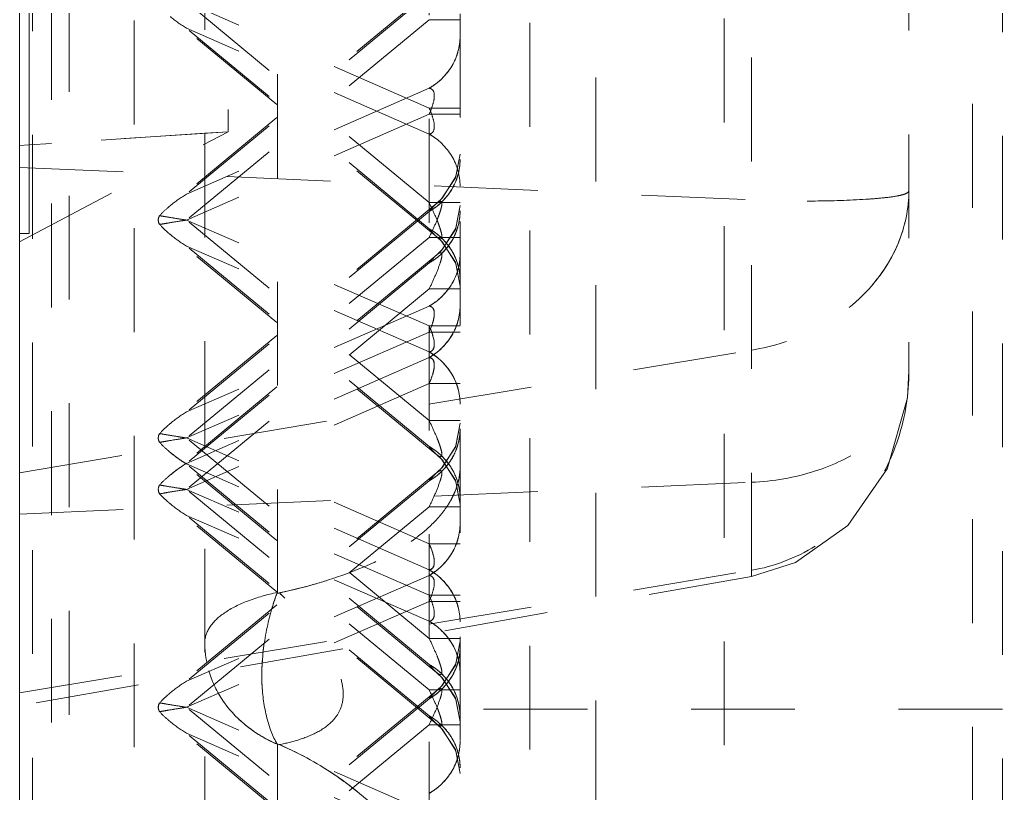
# Model space of a CAD drawing. Header units: millimetres. Extents: x 1815 to 2350, y 526 to 985.
# Drawn here: x 2236.4 to 2251.87, y 793.87 to 806.04 of the extents above; entities that cross this region are included whole.
import ezdxf

# ---------------------------------------------------------------- set-up
doc = ezdxf.new("R2010")
doc.units = ezdxf.units.MM
doc.header["$LTSCALE"] = 16.334999
doc.linetypes.add('HIDDEN', pattern=[0.2, 0.1, -0.1])
doc.layers.get('0').update_dxf_attribs({"lineweight": 18})
doc.layers.add('DEFAULT_2', color=8, linetype='HIDDEN', lineweight=18)

msp = doc.modelspace()

# ---------------------------------------------------------------- linework, layer by layer
at = {"color": 7, "linetype": 'Continuous'}
for p, q in [((2236.396, 596.071), (2236.396, 941.071)), ((2236.546, 812.676), (2236.546, 802.676)), ((2236.396, 802.676), (2236.546, 802.676))]:
    msp.add_line(p, q, dxfattribs=at)
at = {"layer": 'DEFAULT_2', "color": 8, "linetype": 'HIDDEN'}
for p, q in [((2236.899, 878.286), (2236.899, 666.346)), ((2237.177, 875.144), (2237.177, 666.979)), ((2238.2, 874.632), (2238.2, 667.491)), ((2239.311, 872.854), (2239.311, 669.289)), ((2243.331, 683.619), (2243.331, 865.833)), ((2236.599, 863.032), (2236.599, 675.454)), ((2240.455, 797.014), (2240.455, 841.769)), ((2245.467, 841.065), (2245.467, 709.118)), ((2251.4, 840.65), (2251.4, 709.533)), ((2251.868, 840.149), (2251.868, 710.034)), ((2247.487, 838.726), (2247.487, 711.456)), ((2244.431, 835.391), (2244.431, 714.791)), ((2247.917, 797.276), (2247.917, 833.53)), ((2250.396, 830.37), (2250.396, 800.512)), ((2239.678, 820.961), (2239.678, 804.276)), ((2242.843, 817.545), (2242.843, 784.798)), ((2242.965, 806.579), (2238.769, 803.114)), ((2242.843, 806.45), (2239.024, 803.296)), ((2242.843, 804.65), (2239.024, 806.315)), ((2242.843, 803.161), (2239.024, 806.315)), ((2242.965, 802.622), (2238.769, 806.088)), ((2242.843, 806.04), (2239.024, 802.886)), ((2243.331, 806.04), (2242.843, 806.04)), ((2242.843, 804.24), (2239.024, 805.905)), ((2242.843, 802.751), (2239.024, 805.905)), ((2242.843, 804.961), (2239.024, 803.296)), ((2242.843, 804.551), (2239.024, 802.886)), ((2242.843, 804.65), (2243.331, 804.65)), ((2242.843, 804.551), (2243.331, 804.551)), ((2236.396, 802.546), (2239.678, 804.276)), ((2239.678, 804.276), (2236.546, 804.068)), ((2239.311, 804.252), (2236.899, 804.092)), ((2239.678, 804.276), (2239.311, 804.252)), ((2236.546, 804.068), (2236.396, 804.059)), ((2236.899, 804.092), (2236.546, 804.068)), ((2243.331, 803.926), (2243.257, 803.549)), ((2243.331, 803.926), (2243.265, 803.57)), ((2236.396, 803.716), (2247.917, 803.204)), ((2243.257, 803.549), (2243.04, 803.219)), ((2243.265, 803.57), (2243.056, 803.235)), ((2242.965, 803.151), (2238.769, 799.685)), ((2242.843, 803.161), (2243.331, 803.161)), ((2243.056, 803.235), (2242.966, 803.151)), ((2243.04, 803.219), (2242.966, 803.151)), ((2242.843, 803.021), (2239.024, 799.867)), ((2243.331, 803.117), (2243.257, 802.74)), ((2242.843, 801.222), (2239.024, 802.886)), ((2242.843, 799.733), (2239.024, 802.886)), ((2243.257, 802.74), (2243.04, 802.41)), ((2242.965, 799.193), (2238.769, 802.659)), ((2242.843, 802.611), (2239.024, 799.458)), ((2243.331, 802.611), (2242.843, 802.611)), ((2242.966, 802.622), (2243.04, 802.554)), ((2242.966, 802.622), (2243.056, 802.537)), ((2243.04, 802.554), (2243.257, 802.224)), ((2243.056, 802.537), (2243.265, 802.203)), ((2242.843, 800.812), (2239.024, 802.477)), ((2242.843, 799.323), (2239.024, 802.477)), ((2243.056, 802.426), (2242.966, 802.342)), ((2243.04, 802.41), (2242.966, 802.342)), ((2242.965, 802.341), (2238.769, 798.876)), ((2242.843, 802.212), (2239.024, 799.058)), ((2243.257, 802.224), (2243.331, 801.847)), ((2243.265, 802.203), (2243.331, 801.847)), ((2242.843, 801.802), (2239.024, 798.648)), ((2243.331, 801.802), (2242.843, 801.802)), ((2242.843, 801.532), (2239.024, 799.867)), ((2242.843, 801.122), (2239.024, 799.458)), ((2242.843, 801.222), (2243.331, 801.222)), ((2242.843, 801.122), (2243.331, 801.122)), ((2236.396, 798.911), (2247.917, 800.839)), ((2242.843, 800.723), (2239.024, 799.058)), ((2242.843, 800.313), (2239.024, 798.648)), ((2242.843, 800.313), (2243.331, 800.313)), ((2242.843, 799.733), (2243.331, 799.733)), ((2243.331, 799.688), (2243.257, 799.311)), ((2242.843, 796.304), (2239.024, 799.458)), ((2242.843, 797.793), (2239.024, 799.458)), ((2243.257, 799.311), (2243.04, 798.981)), ((2242.965, 795.764), (2238.769, 799.23)), ((2242.966, 799.193), (2243.04, 799.125)), ((2242.966, 799.193), (2243.056, 799.109)), ((2243.04, 799.125), (2243.257, 798.795)), ((2243.056, 799.109), (2243.265, 798.774)), ((2242.843, 795.894), (2239.024, 799.048)), ((2242.843, 797.383), (2239.024, 799.048)), ((2243.056, 798.997), (2242.966, 798.913)), ((2243.04, 798.981), (2242.966, 798.913)), ((2242.965, 798.913), (2238.769, 795.447)), ((2243.257, 798.795), (2243.331, 798.418)), ((2236.396, 798.26), (2247.917, 798.76)), ((2242.843, 798.783), (2239.024, 795.629)), ((2242.843, 795.494), (2239.024, 798.648)), ((2242.843, 796.983), (2239.024, 798.648)), ((2243.265, 798.774), (2243.331, 798.418)), ((2242.965, 794.955), (2238.769, 798.421)), ((2242.843, 798.373), (2239.024, 795.219)), ((2243.331, 798.373), (2242.843, 798.373)), ((2242.843, 795.085), (2239.024, 798.238)), ((2242.843, 796.574), (2239.024, 798.238)), ((2242.843, 797.793), (2243.331, 797.793)), ((2236.396, 795.447), (2247.917, 797.375)), ((2247.917, 797.276), (2236.396, 795.244)), ((2242.843, 797.294), (2239.024, 795.629)), ((2242.843, 796.983), (2243.331, 796.983)), ((2242.843, 796.884), (2239.024, 795.219)), ((2242.843, 796.884), (2243.331, 796.884)), ((2242.843, 796.304), (2243.331, 796.304)), ((2243.331, 796.259), (2243.257, 795.882)), ((2243.331, 796.259), (2243.265, 795.903)), ((2243.257, 795.882), (2243.04, 795.552)), ((2243.265, 795.903), (2243.056, 795.568)), ((2242.966, 795.764), (2243.04, 795.696)), ((2242.966, 795.764), (2243.056, 795.68)), ((2243.056, 795.568), (2242.966, 795.484)), ((2243.04, 795.552), (2242.966, 795.484)), ((2243.04, 795.696), (2243.257, 795.366)), ((2243.056, 795.68), (2243.265, 795.346)), ((2242.965, 795.484), (2238.769, 792.018)), ((2242.843, 795.494), (2243.331, 795.494)), ((2242.843, 795.354), (2239.024, 792.201)), ((2243.257, 795.366), (2243.331, 794.989)), ((2243.265, 795.346), (2243.331, 794.989)), ((2242.843, 793.555), (2239.024, 795.219)), ((2242.843, 792.066), (2239.024, 795.219)), ((2251.868, 795.191), (2243.331, 795.191)), ((2242.965, 791.526), (2238.769, 794.992)), ((2242.843, 794.945), (2239.024, 791.791)), ((2243.331, 794.945), (2242.843, 794.945)), ((2242.966, 794.955), (2243.04, 794.887)), ((2242.966, 794.955), (2243.056, 794.871)), ((2242.843, 793.145), (2239.024, 794.81)), ((2242.843, 791.656), (2239.024, 794.81)), ((2243.04, 794.887), (2243.257, 794.557)), ((2243.056, 794.871), (2243.265, 794.536)), ((2240.455, 744.661), (2240.455, 794.644)), ((2243.257, 794.557), (2243.331, 794.18)), ((2243.265, 794.536), (2243.331, 794.18))]:
    msp.add_line(p, q, dxfattribs=at)
for points in [[(2243.331, 803.117), (2243.265, 802.76), (2243.056, 802.426)], [(2250.055, 798.968), (2250.373, 800.09), (2250.396, 800.512)], [(2243.331, 799.688), (2243.265, 799.331), (2243.056, 798.997)], [(2247.917, 797.276), (2248.613, 797.497), (2249.435, 798.08), (2250.056, 798.971)]]:
    msp.add_lwpolyline(points, dxfattribs=at)
for centre, radius, start, end in [((2240.226, 807.857), 2.292, 230.5244, 238.3752), ((2242.336, 805.84), 1.015, 306.6025, 319.0247), ((2242.356, 805.812), 0.98, 299.7513, 306.6395), ((2242.356, 803.39), 0.98, 53.3609, 60.2484), ((2240.226, 801.344), 2.292, 121.6248, 129.4756), ((2240.099, 801.502), 2.09, 129.5485, 131.1006), ((2242.356, 803.872), 0.98, 299.752, 306.6905), ((2240.495, 792.346), 10.641, 99.5736, 100.2651), ((2241.824, 784.376), 18.721, 98.6024, 99.5276), ((2242.045, 822.834), 20.175, 260.9394, 261.3891), ((2240.099, 804.27), 2.09, 228.8994, 230.4515), ((2240.226, 804.428), 2.292, 230.5244, 238.3752), ((2242.34, 801.876), 1.01, 40.7442, 48.7553), ((2242.336, 803.091), 1.015, 306.6535, 318.8722), ((2242.356, 803.063), 0.98, 299.752, 306.6905), ((2242.395, 802.359), 0.936, 339.557, 354.9615), ((2242.459, 802.352), 0.872, 355.0054, 359.9697), ((2242.336, 802.411), 1.015, 306.6025, 319.0247), ((2242.356, 802.383), 0.98, 299.7513, 306.6395), ((2242.356, 799.961), 0.98, 53.3609, 60.2484), ((2242.356, 801.574), 0.98, 299.7513, 306.6395), ((2240.226, 797.916), 2.292, 121.6248, 129.4756), ((2240.099, 798.074), 2.09, 129.5485, 131.1006), ((2240.493, 809.99), 10.633, 259.7389, 260.4309), ((2241.799, 817.805), 18.556, 260.4665, 261.3999), ((2241.824, 780.948), 18.721, 98.6024, 99.5276), ((2240.356, 789.701), 9.845, 99.828, 100.2792), ((2240.748, 787.443), 12.137, 99.5948, 99.8351), ((2240.099, 800.842), 2.09, 228.8994, 230.4515), ((2240.176, 800.935), 2.211, 230.4687, 233.7173), ((2240.226, 801), 2.293, 230.5252, 238.3751), ((2240.24, 801.022), 2.319, 233.6987, 235.508), ((2240.266, 801.059), 2.364, 235.5108, 238.3109), ((2242.34, 798.447), 1.01, 40.7442, 48.7553), ((2240.226, 797.106), 2.293, 121.6249, 129.4748), ((2240.176, 797.17), 2.211, 126.2827, 129.5313), ((2240.256, 797.061), 2.347, 121.6804, 126.2884), ((2242.336, 799.662), 1.015, 306.6535, 318.8722), ((2240.099, 797.264), 2.09, 129.5485, 131.1006), ((2242.356, 799.634), 0.98, 299.752, 306.6905), ((2242.329, 799.013), 1.003, 346.4231, 348.4647), ((2241.824, 780.138), 18.721, 98.6024, 99.5276), ((2242.045, 818.596), 20.175, 260.9394, 261.3891), ((2240.495, 788.107), 10.641, 99.5736, 100.2651), ((2242.021, 799.131), 1.334, 330.3126, 334.0063), ((2240.099, 800.032), 2.09, 228.8994, 230.4515), ((2240.226, 800.19), 2.292, 230.5244, 238.3752), ((2241.888, 799.209), 1.489, 326.5927, 328.4861), ((2241.944, 799.175), 1.422, 328.4869, 330.331), ((2242.336, 798.173), 1.015, 306.6025, 319.0247), ((2242.356, 796.532), 0.98, 53.3609, 60.2484), ((2242.356, 798.145), 0.98, 299.7513, 306.6395), ((2238.816, 804.965), 8.119, 281.6506, 284.1428), ((2238.929, 804.526), 7.665, 284.1245, 287.3922), ((2243.626, 795.82), 3.395, 159.1758, 163.4558), ((2234.589, 791.006), 8.422, 44.7544, 45.5664), ((2242.356, 795.723), 0.98, 53.3609, 60.2484), ((2240.879, 796.238), 1.568, 180.0568, 190.9155), ((2242.34, 795.018), 1.01, 40.7442, 48.7553), ((2240.226, 793.677), 2.293, 121.6249, 129.4748), ((2242.336, 796.234), 1.015, 306.6535, 318.8722), ((2240.099, 793.835), 2.09, 129.5485, 131.1006), ((2242.356, 796.205), 0.98, 299.752, 306.6905), ((2240.493, 805.752), 10.633, 259.7389, 260.4309), ((2241.799, 813.567), 18.556, 260.4665, 261.3999), ((2240.495, 784.679), 10.641, 99.5736, 100.2651), ((2241.824, 776.709), 18.721, 98.6024, 99.5276), ((2242.35, 794.223), 0.993, 49.9085, 60.212), ((2240.099, 796.604), 2.09, 228.8994, 230.4515), ((2240.226, 796.762), 2.292, 230.5244, 238.3752), ((2242.336, 794.205), 1.015, 42.5124, 49.9737), ((2238.495, 789.952), 5.085, 55.8201, 67.3256), ((2242.382, 794.695), 0.95, 339.557, 343.757), ((2242.336, 794.745), 1.015, 306.6025, 319.0247), ((2242.356, 794.716), 0.98, 299.7513, 306.6395)]:
    msp.add_arc(centre, radius, start, end, dxfattribs=at)
for points, knots in [([(2242.843, 804.961), (2242.987, 805.043), (2243.238, 805.282), (2243.331, 805.618), (2243.331, 805.78)], [0, 0, 0, 0, 0.503653, 0.9964945, 0.9964945, 0.9964945, 0.9964945]), ([(2243.272, 805.459), (2243.281, 805.485), (2243.315, 805.589), (2243.331, 805.699), (2243.331, 805.78)], [0, 0, 0, 0, 0.0841298, 0.328649, 0.328649, 0.328649, 0.328649]), ([(2242.843, 804.551), (2242.864, 804.598), (2242.901, 804.693), (2242.932, 804.821), (2242.917, 804.932), (2242.864, 804.959), (2242.843, 804.961)], [0, 0, 0, 0, 0.1569338, 0.3053702, 0.4004785, 0.4635018, 0.4635018, 0.4635018, 0.4635018]), ([(2242.843, 804.24), (2242.864, 804.242), (2242.917, 804.269), (2242.932, 804.381), (2242.9, 804.508), (2242.866, 804.604), (2242.843, 804.65)], [0, 0, 0, 0, 0.0626513, 0.1586236, 0.3074153, 0.4635363, 0.4635363, 0.4635363, 0.4635363]), ([(2242.843, 804.24), (2242.987, 804.158), (2243.238, 803.919), (2243.331, 803.584), (2243.331, 803.421)], [0, 0, 0, 0, 0.5036509, 0.9964894, 0.9964894, 0.9964894, 0.9964894]), ([(2243.331, 803.841), (2243.331, 803.678), (2243.238, 803.343), (2242.987, 803.104), (2242.843, 803.021)], [0, 0, 0, 0, 0.4928329, 0.9964771, 0.9964771, 0.9964771, 0.9964771]), ([(2243.27, 803.516), (2243.28, 803.542), (2243.315, 803.647), (2243.331, 803.759), (2243.331, 803.841)], [0, 0, 0, 0, 0.0850826, 0.3323295, 0.3323295, 0.3323295, 0.3323295]), ([(2250.396, 803.354), (2250.396, 803.332), (2250.355, 803.302), (2250.295, 803.284), (2250.18, 803.257), (2249.986, 803.233), (2249.551, 803.2), (2248.852, 803.178), (2248.251, 803.191), (2247.917, 803.204)], [0, 0, 0, 0, 0.064255, 0.121317, 0.198408, 0.41364, 0.708188, 1.508141, 2.512372, 2.512372, 2.512372, 2.512372]), ([(2250.396, 803.352), (2250.396, 803.068), (2250.271, 802.472), (2249.741, 801.695), (2248.925, 801.108), (2248.264, 800.897), (2247.917, 800.839)], [0, 0, 0, 0, 0.857654, 1.776589, 2.771268, 3.830105, 3.830105, 3.830105, 3.830105]), ([(2249.454, 801.511), (2249.742, 801.742), (2250.216, 802.299), (2250.396, 803.014), (2250.396, 803.352)], [0, 0, 0, 0, 1.113142, 2.134886, 2.134886, 2.134886, 2.134886]), ([(2242.843, 802.611), (2242.875, 802.678), (2242.938, 802.812), (2243.005, 802.979), (2243.041, 803.097), (2243.044, 803.148), (2243.041, 803.175), (2243.022, 803.184), (2242.996, 803.174), (2242.978, 803.161), (2242.966, 803.151)], [0, 0, 0, 0, 0.2207821, 0.444867, 0.5459922, 0.5815928, 0.6042167, 0.6189614, 0.6369687, 0.6851726, 0.6851726, 0.6851726, 0.6851726]), ([(2242.843, 803.161), (2242.875, 803.095), (2242.938, 802.961), (2243.005, 802.793), (2243.041, 802.676), (2243.044, 802.624), (2243.041, 802.598), (2243.022, 802.588), (2242.996, 802.599), (2242.978, 802.612), (2242.966, 802.622)], [0, 0, 0, 0, 0.2208074, 0.4449399, 0.5460007, 0.5816565, 0.6042848, 0.6190331, 0.6370483, 0.6852484, 0.6852484, 0.6852484, 0.6852484]), ([(2242.965, 803.151), (2242.955, 803.142), (2242.911, 803.102), (2242.873, 803.057), (2242.843, 803.021)], [0, 0, 0, 0, 0.0394497, 0.1785805, 0.1785805, 0.1785805, 0.1785805]), ([(2242.969, 802.891), (2242.976, 802.909), (2242.991, 802.946), (2243.014, 803.009), (2243.034, 803.077), (2243.046, 803.132), (2243.04, 803.185), (2243.015, 803.181), (2243.007, 803.178)], [0, 0, 0, 0, 0.059127, 0.1180023, 0.2031349, 0.2687802, 0.3029417, 0.3283766, 0.3283766, 0.3283766, 0.3283766]), ([(2243.331, 803.031), (2243.331, 802.868), (2243.238, 802.533), (2242.987, 802.294), (2242.843, 802.212)], [0, 0, 0, 0, 0.4928329, 0.9964771, 0.9964771, 0.9964771, 0.9964771]), ([(2243.27, 802.706), (2243.28, 802.733), (2243.315, 802.838), (2243.331, 802.949), (2243.331, 803.031)], [0, 0, 0, 0, 0.0850826, 0.3323295, 0.3323295, 0.3323295, 0.3323295]), ([(2238.599, 802.956), (2238.631, 802.95), (2238.773, 802.925), (2238.915, 802.903), (2239.024, 802.886)], [0, 0, 0, 0, 0.0989477, 0.4307144, 0.4307144, 0.4307144, 0.4307144]), ([(2238.599, 802.956), (2238.62, 802.952), (2238.709, 802.936), (2238.799, 802.922), (2238.867, 802.911)], [0, 0, 0, 0, 0.063964, 0.2723733, 0.2723733, 0.2723733, 0.2723733]), ([(2239.024, 802.886), (2238.986, 802.881), (2238.844, 802.859), (2238.702, 802.835), (2238.599, 802.817)], [0, 0, 0, 0, 0.1154898, 0.4307142, 0.4307142, 0.4307142, 0.4307142]), ([(2242.969, 802.88), (2242.977, 802.862), (2242.991, 802.825), (2243.014, 802.762), (2243.034, 802.694), (2243.046, 802.639), (2243.039, 802.587), (2243.014, 802.592), (2243.006, 802.595)], [0, 0, 0, 0, 0.0591983, 0.1181082, 0.2031403, 0.2681802, 0.3016558, 0.3273742, 0.3273742, 0.3273742, 0.3273742]), ([(2242.965, 802.622), (2242.955, 802.63), (2242.911, 802.671), (2242.873, 802.716), (2242.843, 802.751)], [0, 0, 0, 0, 0.0394633, 0.1785924, 0.1785924, 0.1785924, 0.1785924]), ([(2242.843, 802.751), (2242.987, 802.669), (2243.238, 802.43), (2243.331, 802.095), (2243.331, 801.932)], [0, 0, 0, 0, 0.503645, 0.9964763, 0.9964763, 0.9964763, 0.9964763]), ([(2242.843, 801.802), (2242.875, 801.868), (2242.938, 802.003), (2243.005, 802.17), (2243.041, 802.287), (2243.044, 802.339), (2243.041, 802.366), (2243.022, 802.375), (2242.996, 802.364), (2242.978, 802.352), (2242.966, 802.341)], [0, 0, 0, 0, 0.2208074, 0.4449399, 0.5460007, 0.5816565, 0.6042848, 0.6190331, 0.6370483, 0.6852484, 0.6852484, 0.6852484, 0.6852484]), ([(2242.843, 801.532), (2242.987, 801.615), (2243.238, 801.854), (2243.331, 802.189), (2243.331, 802.352)], [0, 0, 0, 0, 0.503653, 0.9964945, 0.9964945, 0.9964945, 0.9964945]), ([(2242.965, 802.341), (2242.955, 802.333), (2242.911, 802.293), (2242.873, 802.247), (2242.843, 802.212)], [0, 0, 0, 0, 0.0394497, 0.1785805, 0.1785805, 0.1785805, 0.1785805]), ([(2243.331, 801.932), (2243.331, 801.958), (2243.326, 802.067), (2243.301, 802.174), (2243.273, 802.251)], [0, 0, 0, 0, 0.079544, 0.3259773, 0.3259773, 0.3259773, 0.3259773]), ([(2242.843, 800.723), (2242.987, 800.805), (2243.238, 801.044), (2243.331, 801.379), (2243.331, 801.542)], [0, 0, 0, 0, 0.503653, 0.9964945, 0.9964945, 0.9964945, 0.9964945]), ([(2242.843, 801.122), (2242.864, 801.17), (2242.901, 801.265), (2242.932, 801.392), (2242.917, 801.504), (2242.864, 801.53), (2242.843, 801.532)], [0, 0, 0, 0, 0.1569338, 0.3053702, 0.4004785, 0.4635018, 0.4635018, 0.4635018, 0.4635018]), ([(2242.843, 801.532), (2242.864, 801.531), (2242.92, 801.501), (2242.925, 801.439), (2242.924, 801.405)], [0, 0, 0, 0, 0.0652476, 0.1675256, 0.1675256, 0.1675256, 0.1675256]), ([(2243.276, 801.231), (2243.285, 801.257), (2243.316, 801.358), (2243.331, 801.464), (2243.331, 801.542)], [0, 0, 0, 0, 0.0811648, 0.317194, 0.317194, 0.317194, 0.317194]), ([(2242.924, 801.405), (2242.924, 801.394), (2242.92, 801.348), (2242.909, 801.302), (2242.899, 801.268)], [0, 0, 0, 0, 0.0318353, 0.1400478, 0.1400478, 0.1400478, 0.1400478]), ([(2242.843, 800.812), (2242.864, 800.813), (2242.917, 800.841), (2242.932, 800.952), (2242.9, 801.079), (2242.866, 801.175), (2242.843, 801.222)], [0, 0, 0, 0, 0.0626513, 0.1586236, 0.3074153, 0.4635363, 0.4635363, 0.4635363, 0.4635363]), ([(2242.92, 800.984), (2242.923, 800.963), (2242.93, 800.908), (2242.909, 800.84), (2242.877, 800.822)], [0, 0, 0, 0, 0.0629305, 0.1758315, 0.1758315, 0.1758315, 0.1758315]), ([(2242.843, 800.812), (2242.987, 800.729), (2243.238, 800.49), (2243.331, 800.155), (2243.331, 799.992)], [0, 0, 0, 0, 0.5036509, 0.9964894, 0.9964894, 0.9964894, 0.9964894]), ([(2242.843, 800.313), (2242.864, 800.36), (2242.901, 800.455), (2242.932, 800.582), (2242.917, 800.694), (2242.864, 800.72), (2242.843, 800.723)], [0, 0, 0, 0, 0.1569338, 0.3053702, 0.4004785, 0.4635018, 0.4635018, 0.4635018, 0.4635018]), ([(2242.843, 800.723), (2242.86, 800.722), (2242.885, 800.713), (2242.9, 800.694), (2242.903, 800.688)], [0, 0, 0, 0, 0.05210685, 0.07198145, 0.07198145, 0.07198145, 0.07198145]), ([(2242.903, 800.688), (2242.907, 800.683), (2242.921, 800.654), (2242.925, 800.621), (2242.924, 800.596)], [0, 0, 0, 0, 0.01963485, 0.09621912, 0.09621912, 0.09621912, 0.09621912]), ([(2242.924, 800.596), (2242.924, 800.585), (2242.92, 800.539), (2242.909, 800.493), (2242.899, 800.458)], [0, 0, 0, 0, 0.0318353, 0.1400478, 0.1400478, 0.1400478, 0.1400478]), ([(2247.917, 798.76), (2248.258, 798.776), (2248.897, 798.883), (2249.709, 799.263), (2250.186, 799.744), (2250.368, 800.18), (2250.396, 800.403), (2250.396, 800.512)], [0, 0, 0, 0, 1.027716, 1.922347, 2.664769, 2.999228, 3.329312, 3.329312, 3.329312, 3.329312]), ([(2250.396, 800.512), (2250.396, 800.152), (2250.284, 799.425), (2249.775, 798.449), (2248.965, 797.7), (2248.272, 797.435), (2247.917, 797.375)], [0, 0, 0, 0, 1.084434, 2.169818, 3.254956, 4.338739, 4.338739, 4.338739, 4.338739]), ([(2243.276, 800.303), (2243.285, 800.278), (2243.316, 800.177), (2243.331, 800.071), (2243.331, 799.992)], [0, 0, 0, 0, 0.0811671, 0.3172028, 0.3172028, 0.3172028, 0.3172028]), ([(2242.843, 799.733), (2242.875, 799.666), (2242.938, 799.532), (2243.005, 799.364), (2243.041, 799.247), (2243.044, 799.196), (2243.041, 799.169), (2243.022, 799.16), (2242.996, 799.17), (2242.978, 799.183), (2242.966, 799.193)], [0, 0, 0, 0, 0.2208074, 0.4449399, 0.5460007, 0.5816565, 0.6042848, 0.6190331, 0.6370483, 0.6852484, 0.6852484, 0.6852484, 0.6852484]), ([(2243.331, 799.603), (2243.331, 799.44), (2243.238, 799.105), (2242.987, 798.866), (2242.843, 798.783)], [0, 0, 0, 0, 0.4928329, 0.9964771, 0.9964771, 0.9964771, 0.9964771]), ([(2243.27, 799.277), (2243.28, 799.304), (2243.315, 799.409), (2243.331, 799.52), (2243.331, 799.603)], [0, 0, 0, 0, 0.0850826, 0.3323295, 0.3323295, 0.3323295, 0.3323295]), ([(2239.024, 799.458), (2238.986, 799.463), (2238.844, 799.485), (2238.702, 799.509), (2238.599, 799.527)], [0, 0, 0, 0, 0.1154899, 0.4307142, 0.4307142, 0.4307142, 0.4307142]), ([(2238.599, 799.388), (2238.631, 799.394), (2238.773, 799.419), (2238.915, 799.441), (2239.024, 799.458)], [0, 0, 0, 0, 0.0989482, 0.4307146, 0.4307146, 0.4307146, 0.4307146]), ([(2242.969, 799.451), (2242.977, 799.433), (2242.991, 799.397), (2243.014, 799.334), (2243.034, 799.265), (2243.046, 799.211), (2243.039, 799.158), (2243.014, 799.163), (2243.006, 799.166)], [0, 0, 0, 0, 0.0591983, 0.1181082, 0.2031403, 0.2681802, 0.3016558, 0.3273742, 0.3273742, 0.3273742, 0.3273742]), ([(2242.965, 799.193), (2242.955, 799.202), (2242.911, 799.242), (2242.873, 799.287), (2242.843, 799.323)], [0, 0, 0, 0, 0.0394633, 0.1785924, 0.1785924, 0.1785924, 0.1785924]), ([(2242.843, 799.323), (2242.987, 799.24), (2243.238, 799.001), (2243.331, 798.666), (2243.331, 798.503)], [0, 0, 0, 0, 0.503645, 0.9964763, 0.9964763, 0.9964763, 0.9964763]), ([(2240.455, 797.014), (2240.849, 797.095), (2241.575, 797.3), (2242.509, 797.741), (2243.146, 798.305), (2243.331, 798.786), (2243.331, 798.997)], [0, 0, 0, 0, 1.20869, 2.26416, 3.085534, 3.719259, 3.719259, 3.719259, 3.719259]), ([(2242.843, 798.373), (2242.875, 798.439), (2242.938, 798.574), (2243.005, 798.741), (2243.041, 798.858), (2243.044, 798.91), (2243.041, 798.937), (2243.022, 798.946), (2242.996, 798.936), (2242.978, 798.923), (2242.966, 798.913)], [0, 0, 0, 0, 0.2207821, 0.444867, 0.5459922, 0.5815928, 0.6042167, 0.6189614, 0.6369687, 0.6851726, 0.6851726, 0.6851726, 0.6851726]), ([(2242.965, 798.913), (2242.955, 798.904), (2242.911, 798.864), (2242.873, 798.819), (2242.843, 798.783)], [0, 0, 0, 0, 0.0394497, 0.1785805, 0.1785805, 0.1785805, 0.1785805]), ([(2243.331, 798.503), (2243.331, 798.53), (2243.326, 798.638), (2243.301, 798.745), (2243.273, 798.822)], [0, 0, 0, 0, 0.079544, 0.3259773, 0.3259773, 0.3259773, 0.3259773]), ([(2239.024, 798.648), (2238.986, 798.654), (2238.844, 798.676), (2238.702, 798.699), (2238.599, 798.718)], [0, 0, 0, 0, 0.1154899, 0.4307142, 0.4307142, 0.4307142, 0.4307142]), ([(2238.599, 798.718), (2238.62, 798.714), (2238.709, 798.698), (2238.799, 798.683), (2238.867, 798.673)], [0, 0, 0, 0, 0.063964, 0.2723733, 0.2723733, 0.2723733, 0.2723733]), ([(2239.024, 798.648), (2238.986, 798.642), (2238.844, 798.621), (2238.702, 798.597), (2238.599, 798.578)], [0, 0, 0, 0, 0.1154898, 0.4307142, 0.4307142, 0.4307142, 0.4307142]), ([(2243.22, 798.547), (2243.229, 798.566), (2243.263, 798.64), (2243.29, 798.718), (2243.304, 798.777)], [0, 0, 0, 0, 0.0634593, 0.2457204, 0.2457204, 0.2457204, 0.2457204]), ([(2242.975, 798.19), (2242.99, 798.206), (2243.045, 798.27), (2243.096, 798.338), (2243.13, 798.39)], [0, 0, 0, 0, 0.065443, 0.2529163, 0.2529163, 0.2529163, 0.2529163]), ([(2242.56, 797.829), (2242.6, 797.857), (2242.748, 797.966), (2242.886, 798.09), (2242.975, 798.19)], [0, 0, 0, 0, 0.1471257, 0.5511626, 0.5511626, 0.5511626, 0.5511626]), ([(2242.843, 797.294), (2242.987, 797.377), (2243.238, 797.616), (2243.331, 797.951), (2243.331, 798.114)], [0, 0, 0, 0, 0.503653, 0.9964945, 0.9964945, 0.9964945, 0.9964945]), ([(2243.276, 797.803), (2243.285, 797.828), (2243.316, 797.929), (2243.331, 798.035), (2243.331, 798.114)], [0, 0, 0, 0, 0.0811648, 0.317194, 0.317194, 0.317194, 0.317194]), ([(2242.843, 797.383), (2242.864, 797.384), (2242.917, 797.412), (2242.932, 797.524), (2242.9, 797.65), (2242.866, 797.747), (2242.843, 797.793)], [0, 0, 0, 0, 0.0626513, 0.1586236, 0.3074153, 0.4635363, 0.4635363, 0.4635363, 0.4635363]), ([(2242.92, 797.555), (2242.923, 797.534), (2242.93, 797.479), (2242.909, 797.411), (2242.877, 797.393)], [0, 0, 0, 0, 0.0629305, 0.1758315, 0.1758315, 0.1758315, 0.1758315]), ([(2242.843, 797.383), (2242.987, 797.301), (2243.238, 797.062), (2243.331, 796.726), (2243.331, 796.563)], [0, 0, 0, 0, 0.5036509, 0.9964894, 0.9964894, 0.9964894, 0.9964894]), ([(2242.843, 796.884), (2242.864, 796.932), (2242.901, 797.027), (2242.932, 797.154), (2242.917, 797.266), (2242.864, 797.292), (2242.843, 797.294)], [0, 0, 0, 0, 0.1569338, 0.3053702, 0.4004785, 0.4635018, 0.4635018, 0.4635018, 0.4635018]), ([(2242.843, 797.294), (2242.86, 797.293), (2242.885, 797.284), (2242.9, 797.265), (2242.903, 797.26)], [0, 0, 0, 0, 0.05210685, 0.07198145, 0.07198145, 0.07198145, 0.07198145]), ([(2240.453, 797.027), (2240.293, 796.994), (2240.004, 796.913), (2239.636, 796.734), (2239.383, 796.514), (2239.311, 796.322), (2239.311, 796.236)], [0, 0, 0, 0, 0.489458, 0.900564, 1.223083, 1.479491, 1.479491, 1.479491, 1.479491]), ([(2240.453, 797.027), (2240.375, 796.823), (2240.258, 796.391), (2240.186, 795.74), (2240.247, 795.14), (2240.368, 794.781), (2240.453, 794.638)], [0, 0, 0, 0, 0.655653, 1.337678, 1.95694, 2.456425, 2.456425, 2.456425, 2.456425]), ([(2240.485, 794.632), (2240.588, 794.652), (2240.795, 794.703), (2241.096, 794.82), (2241.329, 794.988), (2241.467, 795.205), (2241.505, 795.439), (2241.458, 795.693), (2241.325, 796.007), (2241.098, 796.344), (2240.8, 796.701), (2240.59, 796.917), (2240.485, 797.02)], [0, 0, 0, 0, 0.317917, 0.636565, 0.968455, 1.159506, 1.394061, 1.661409, 1.925355, 2.41507, 2.875781, 3.319655, 3.319655, 3.319655, 3.319655]), ([(2242.843, 796.574), (2242.864, 796.575), (2242.917, 796.603), (2242.932, 796.714), (2242.9, 796.841), (2242.866, 796.937), (2242.843, 796.983)], [0, 0, 0, 0, 0.0626513, 0.1586236, 0.3074153, 0.4635363, 0.4635363, 0.4635363, 0.4635363]), ([(2240.453, 794.638), (2240.377, 794.765), (2240.265, 795.079), (2240.165, 795.807), (2240.256, 796.4), (2240.371, 796.787)], [0, 0, 0, 0, 0.443902, 0.988939, 2.202277, 2.202277, 2.202277, 2.202277]), ([(2243.276, 796.874), (2243.285, 796.849), (2243.316, 796.748), (2243.331, 796.642), (2243.331, 796.563)], [0, 0, 0, 0, 0.0811671, 0.3172028, 0.3172028, 0.3172028, 0.3172028]), ([(2242.843, 796.574), (2242.987, 796.491), (2243.238, 796.252), (2243.331, 795.917), (2243.331, 795.754)], [0, 0, 0, 0, 0.5036509, 0.9964894, 0.9964894, 0.9964894, 0.9964894]), ([(2240.453, 794.638), (2240.127, 794.775), (2239.683, 795.112), (2239.366, 795.733), (2239.311, 796.071), (2239.311, 796.236)], [0, 0, 0, 0, 1.06525, 1.576851, 2.0775, 2.0775, 2.0775, 2.0775]), ([(2242.843, 796.304), (2242.875, 796.238), (2242.938, 796.103), (2243.005, 795.936), (2243.041, 795.819), (2243.044, 795.767), (2243.041, 795.74), (2243.022, 795.731), (2242.996, 795.741), (2242.978, 795.754), (2242.966, 795.764)], [0, 0, 0, 0, 0.2208074, 0.4449399, 0.5460007, 0.5816565, 0.6042848, 0.6190331, 0.6370483, 0.6852484, 0.6852484, 0.6852484, 0.6852484]), ([(2243.331, 796.174), (2243.331, 796.011), (2243.238, 795.676), (2242.987, 795.437), (2242.843, 795.354)], [0, 0, 0, 0, 0.4928329, 0.9964771, 0.9964771, 0.9964771, 0.9964771]), ([(2243.27, 795.849), (2243.28, 795.875), (2243.315, 795.98), (2243.331, 796.092), (2243.331, 796.174)], [0, 0, 0, 0, 0.0850826, 0.3323295, 0.3323295, 0.3323295, 0.3323295]), ([(2242.969, 796.023), (2242.977, 796.004), (2242.991, 795.968), (2243.014, 795.905), (2243.034, 795.837), (2243.046, 795.782), (2243.039, 795.73), (2243.014, 795.734), (2243.006, 795.738)], [0, 0, 0, 0, 0.0591983, 0.1181082, 0.2031403, 0.2681802, 0.3016558, 0.3273742, 0.3273742, 0.3273742, 0.3273742]), ([(2243.272, 796.076), (2243.281, 796.05), (2243.315, 795.945), (2243.331, 795.835), (2243.331, 795.754)], [0, 0, 0, 0, 0.0841321, 0.3286577, 0.3286577, 0.3286577, 0.3286577]), ([(2242.965, 795.764), (2242.955, 795.773), (2242.911, 795.813), (2242.873, 795.858), (2242.843, 795.894)], [0, 0, 0, 0, 0.0394633, 0.1785924, 0.1785924, 0.1785924, 0.1785924]), ([(2242.843, 795.894), (2242.987, 795.812), (2243.238, 795.573), (2243.331, 795.237), (2243.331, 795.074)], [0, 0, 0, 0, 0.503645, 0.9964763, 0.9964763, 0.9964763, 0.9964763]), ([(2242.843, 794.945), (2242.875, 795.011), (2242.938, 795.145), (2243.005, 795.313), (2243.041, 795.43), (2243.044, 795.481), (2243.041, 795.508), (2243.022, 795.517), (2242.996, 795.507), (2242.978, 795.494), (2242.966, 795.484)], [0, 0, 0, 0, 0.2207821, 0.444867, 0.5459922, 0.5815928, 0.6042167, 0.6189614, 0.6369687, 0.6851726, 0.6851726, 0.6851726, 0.6851726]), ([(2242.843, 795.494), (2242.875, 795.428), (2242.938, 795.294), (2243.005, 795.126), (2243.041, 795.009), (2243.044, 794.957), (2243.041, 794.931), (2243.022, 794.922), (2242.996, 794.932), (2242.978, 794.945), (2242.966, 794.955)], [0, 0, 0, 0, 0.2208074, 0.4449399, 0.5460007, 0.5816565, 0.6042848, 0.6190331, 0.6370483, 0.6852484, 0.6852484, 0.6852484, 0.6852484]), ([(2242.965, 795.484), (2242.955, 795.476), (2242.911, 795.435), (2242.873, 795.39), (2242.843, 795.354)], [0, 0, 0, 0, 0.0394497, 0.1785805, 0.1785805, 0.1785805, 0.1785805]), ([(2243.331, 795.074), (2243.331, 795.101), (2243.326, 795.209), (2243.301, 795.317), (2243.273, 795.394)], [0, 0, 0, 0, 0.079544, 0.3259773, 0.3259773, 0.3259773, 0.3259773]), ([(2239.024, 795.219), (2238.986, 795.225), (2238.844, 795.247), (2238.702, 795.27), (2238.599, 795.289)], [0, 0, 0, 0, 0.1154899, 0.4307142, 0.4307142, 0.4307142, 0.4307142]), ([(2238.599, 795.15), (2238.631, 795.156), (2238.773, 795.18), (2238.915, 795.203), (2239.024, 795.219)], [0, 0, 0, 0, 0.0989482, 0.4307146, 0.4307146, 0.4307146, 0.4307146]), ([(2242.965, 794.955), (2242.955, 794.963), (2242.911, 795.004), (2242.873, 795.049), (2242.843, 795.085)], [0, 0, 0, 0, 0.0394633, 0.1785924, 0.1785924, 0.1785924, 0.1785924]), ([(2242.843, 795.085), (2242.987, 795.002), (2243.238, 794.763), (2243.331, 794.428), (2243.331, 794.265)], [0, 0, 0, 0, 0.503645, 0.9964763, 0.9964763, 0.9964763, 0.9964763]), ([(2242.969, 795.213), (2242.977, 795.195), (2242.991, 795.158), (2243.014, 795.096), (2243.034, 795.027), (2243.046, 794.972), (2243.039, 794.92), (2243.014, 794.925), (2243.006, 794.928)], [0, 0, 0, 0, 0.0591983, 0.1181082, 0.2031403, 0.2681802, 0.3016558, 0.3273742, 0.3273742, 0.3273742, 0.3273742]), ([(2240.453, 794.638), (2240.396, 794.662), (2240.179, 794.765), (2239.98, 794.906), (2239.849, 795.029)], [0, 0, 0, 0, 0.1831282, 0.7223533, 0.7223533, 0.7223533, 0.7223533]), ([(2240.455, 794.644), (2240.868, 794.472), (2241.65, 794.014), (2242.883, 792.785), (2243.331, 791.47), (2243.331, 790.638)], [0, 0, 0, 0, 1.348437, 2.70033, 5.214062, 5.214062, 5.214062, 5.214062]), ([(2242.843, 793.865), (2242.987, 793.948), (2243.238, 794.187), (2243.331, 794.522), (2243.331, 794.685)], [0, 0, 0, 0, 0.503653, 0.9964945, 0.9964945, 0.9964945, 0.9964945]), ([(2243.331, 794.265), (2243.331, 794.291), (2243.326, 794.4), (2243.301, 794.507), (2243.273, 794.584)], [0, 0, 0, 0, 0.079544, 0.3259773, 0.3259773, 0.3259773, 0.3259773]), ([(2241.352, 794.159), (2241.467, 794.081), (2241.912, 793.753), (2242.304, 793.352), (2242.545, 793.017)], [0, 0, 0, 0, 0.417914, 1.659053, 1.659053, 1.659053, 1.659053])]:
    msp.add_open_spline(points, degree=3, knots=knots, dxfattribs=at)
for points in [[(2243.102, 805.175), (2243.175, 805.258), (2243.233, 805.355), (2243.272, 805.459)], [(2242.877, 804.251), (2242.866, 804.245), (2242.855, 804.242), (2242.843, 804.24)], [(2242.942, 803.086), (2243.087, 803.194), (2243.207, 803.347), (2243.27, 803.516)], [(2242.965, 803.151), (2242.944, 803.133), (2242.925, 803.113), (2242.906, 803.093)], [(2243.007, 803.178), (2242.992, 803.172), (2242.978, 803.161), (2242.966, 803.151)], [(2238.725, 803.077), (2238.681, 803.039), (2238.639, 802.998), (2238.599, 802.956)], [(2238.725, 803.077), (2238.681, 803.039), (2238.639, 802.998), (2238.599, 802.956)], [(2242.906, 803.093), (2242.884, 803.07), (2242.863, 803.046), (2242.843, 803.021)], [(2238.599, 802.817), (2238.583, 802.844), (2238.575, 802.879), (2238.581, 802.91)], [(2238.581, 802.91), (2238.584, 802.926), (2238.591, 802.942), (2238.599, 802.956)], [(2238.725, 802.696), (2238.681, 802.734), (2238.639, 802.774), (2238.599, 802.817)], [(2238.725, 802.696), (2238.681, 802.734), (2238.639, 802.774), (2238.599, 802.817)], [(2242.906, 802.679), (2242.885, 802.702), (2242.863, 802.727), (2242.843, 802.751)], [(2243.006, 802.635), (2242.955, 802.679), (2242.901, 802.718), (2242.843, 802.751)], [(2242.965, 802.622), (2242.944, 802.639), (2242.925, 802.659), (2242.906, 802.679)], [(2243.101, 802.423), (2243.173, 802.506), (2243.232, 802.603), (2243.27, 802.706)], [(2243.006, 802.595), (2242.991, 802.601), (2242.978, 802.611), (2242.966, 802.622)], [(2243.273, 802.251), (2243.234, 802.354), (2243.177, 802.452), (2243.105, 802.535)], [(2242.906, 802.284), (2242.884, 802.261), (2242.863, 802.236), (2242.843, 802.212)], [(2242.965, 802.341), (2242.944, 802.324), (2242.925, 802.304), (2242.906, 802.284)], [(2243.102, 801.746), (2243.175, 801.829), (2243.233, 801.927), (2243.272, 802.03)], [(2242.843, 801.222), (2242.877, 801.146), (2242.908, 801.066), (2242.92, 800.984)], [(2242.941, 800.787), (2243.09, 800.898), (2243.213, 801.057), (2243.276, 801.231)], [(2242.877, 800.822), (2242.866, 800.816), (2242.855, 800.813), (2242.843, 800.812)], [(2242.941, 800.747), (2243.09, 800.637), (2243.213, 800.477), (2243.276, 800.303)], [(2238.725, 799.648), (2238.681, 799.61), (2238.639, 799.57), (2238.599, 799.527)], [(2238.725, 799.648), (2238.681, 799.61), (2238.639, 799.57), (2238.599, 799.527)], [(2238.599, 799.527), (2238.583, 799.5), (2238.575, 799.465), (2238.581, 799.434)], [(2238.581, 799.434), (2238.584, 799.418), (2238.591, 799.402), (2238.599, 799.388)], [(2238.725, 799.267), (2238.681, 799.305), (2238.639, 799.346), (2238.599, 799.388)], [(2243.006, 799.206), (2242.955, 799.25), (2242.901, 799.29), (2242.843, 799.323)], [(2242.906, 799.25), (2242.885, 799.274), (2242.863, 799.298), (2242.843, 799.323)], [(2243.101, 798.995), (2243.173, 799.078), (2243.232, 799.175), (2243.27, 799.277)], [(2242.965, 799.193), (2242.944, 799.211), (2242.925, 799.23), (2242.906, 799.25)], [(2243.006, 799.166), (2242.991, 799.173), (2242.978, 799.183), (2242.966, 799.193)], [(2243.273, 798.822), (2243.234, 798.925), (2243.177, 799.023), (2243.105, 799.106)], [(2243.312, 798.812), (2243.324, 798.873), (2243.331, 798.935), (2243.331, 798.997)], [(2238.725, 798.839), (2238.681, 798.801), (2238.639, 798.76), (2238.599, 798.718)], [(2242.906, 798.855), (2242.884, 798.832), (2242.863, 798.808), (2242.843, 798.783)], [(2242.965, 798.913), (2242.944, 798.895), (2242.925, 798.875), (2242.906, 798.855)], [(2243.007, 798.94), (2242.992, 798.933), (2242.978, 798.923), (2242.966, 798.913)], [(2238.599, 798.578), (2238.583, 798.606), (2238.575, 798.64), (2238.581, 798.671)], [(2238.581, 798.671), (2238.584, 798.688), (2238.591, 798.704), (2238.599, 798.718)], [(2238.725, 798.458), (2238.681, 798.496), (2238.639, 798.536), (2238.599, 798.578)], [(2238.725, 798.458), (2238.681, 798.496), (2238.639, 798.536), (2238.599, 798.578)], [(2242.843, 797.793), (2242.877, 797.717), (2242.908, 797.637), (2242.92, 797.555)], [(2243.102, 797.508), (2243.177, 797.594), (2243.237, 797.695), (2243.276, 797.803)], [(2242.877, 797.393), (2242.866, 797.388), (2242.855, 797.384), (2242.843, 797.383)], [(2242.941, 797.319), (2243.09, 797.208), (2243.213, 797.049), (2243.276, 796.874)], [(2242.877, 796.584), (2242.866, 796.578), (2242.855, 796.575), (2242.843, 796.574)], [(2242.941, 796.509), (2243.087, 796.401), (2243.208, 796.246), (2243.272, 796.076)], [(2242.906, 795.821), (2242.885, 795.845), (2242.863, 795.869), (2242.843, 795.894)], [(2243.006, 795.778), (2242.955, 795.822), (2242.901, 795.861), (2242.843, 795.894)], [(2242.965, 795.764), (2242.944, 795.782), (2242.925, 795.801), (2242.906, 795.821)], [(2243.006, 795.738), (2242.991, 795.744), (2242.978, 795.754), (2242.966, 795.764)], [(2243.101, 795.566), (2243.173, 795.649), (2243.232, 795.746), (2243.27, 795.849)], [(2243.273, 795.394), (2243.234, 795.497), (2243.177, 795.594), (2243.105, 795.677)], [(2238.725, 795.41), (2238.681, 795.372), (2238.639, 795.332), (2238.599, 795.289)], [(2242.906, 795.426), (2242.884, 795.403), (2242.863, 795.379), (2242.843, 795.354)], [(2242.965, 795.484), (2242.944, 795.466), (2242.925, 795.447), (2242.906, 795.426)], [(2243.007, 795.511), (2242.992, 795.505), (2242.978, 795.495), (2242.966, 795.484)], [(2238.599, 795.289), (2238.583, 795.262), (2238.575, 795.227), (2238.581, 795.196)], [(2238.599, 795.15), (2238.583, 795.177), (2238.575, 795.212), (2238.581, 795.243)], [(2238.581, 795.243), (2238.584, 795.259), (2238.591, 795.275), (2238.599, 795.289)], [(2238.581, 795.196), (2238.584, 795.18), (2238.591, 795.164), (2238.599, 795.15)], [(2238.725, 795.029), (2238.681, 795.067), (2238.639, 795.107), (2238.599, 795.15)], [(2238.725, 795.029), (2238.681, 795.067), (2238.639, 795.107), (2238.599, 795.15)], [(2242.906, 795.012), (2242.885, 795.035), (2242.863, 795.06), (2242.843, 795.085)], [(2242.965, 794.955), (2242.944, 794.972), (2242.925, 794.992), (2242.906, 795.012)], [(2243.006, 794.928), (2242.991, 794.935), (2242.978, 794.945), (2242.966, 794.955)], [(2243.273, 794.584), (2243.231, 794.697), (2243.166, 794.803), (2243.084, 794.891)], [(2243.294, 794.429), (2243.318, 794.512), (2243.331, 794.599), (2243.331, 794.685)], [(2243.102, 794.079), (2243.175, 794.162), (2243.233, 794.26), (2243.272, 794.363)]]:
    msp.add_open_spline(points, degree=3, dxfattribs=at)

doc.saveas('drawing.dxf')
